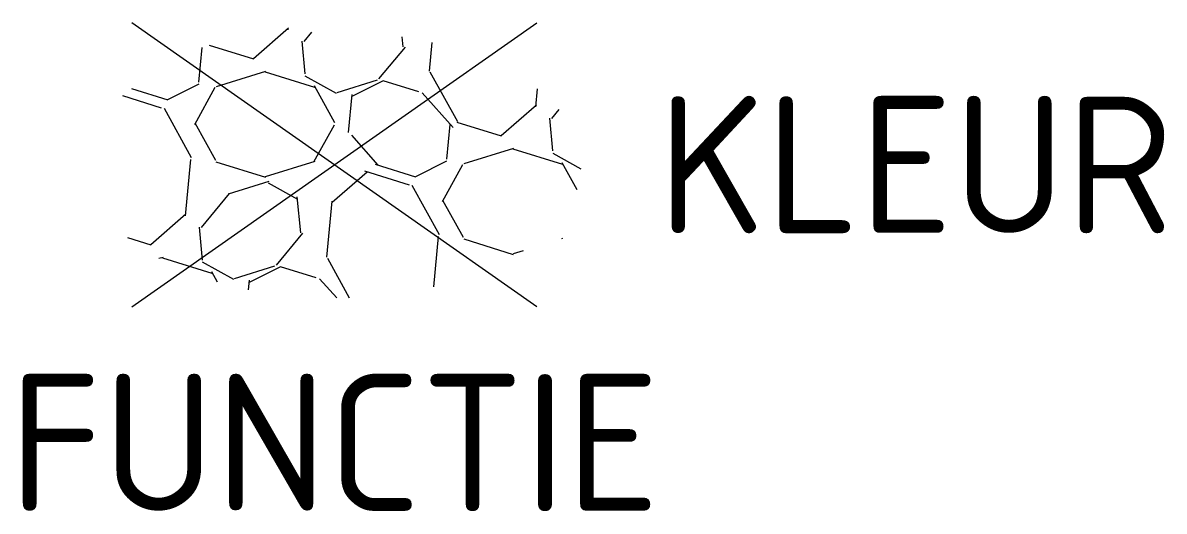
# Model space of a CAD drawing. Header units: metres. Extents: x -4.1 to 10.9, y -4.6 to 1.9.
import ezdxf
from ezdxf.enums import TextEntityAlignment as Align

# ---------------------------------------------------------------- set-up
doc = ezdxf.new("R2010")
doc.units = ezdxf.units.M
doc.styles.add('NLCS-ISO', font='NLCS-ISO.ttf')

msp = doc.modelspace()

# ---------------------------------------------------------------- linework, layer by layer
for p, q in [((-2.662, -1.864), (2.662, 1.864)), ((2.662, -1.864), (-2.662, 1.864)), ((-1.064, 1.398), (-0.601, 1.798)), ((-0.608, 1.773), (-0.607, 1.794)), ((-0.397, 1.621), (-0.296, 1.742)), ((0.907, 1.548), (0.894, 1.682)), ((-1.779, 1.084), (-1.736, 1.54)), ((-1.645, 1.572), (-1.064, 1.391)), ((-0.383, 1.193), (-0.424, 1.625)), ((0.587, 1.127), (0.935, 1.544)), ((1.25, 1.229), (1.285, 1.607)), ((-0.903, 1.227), (-1.554, 1.025)), ((-0.254, 1.014), (-0.905, 1.217)), ((1.258, 1.219), (1.618, 0.568)), ((-2.187, 0.857), (-1.778, 1.062)), ((0.029, 0.934), (-0.381, 1.162)), ((0.036, 0.951), (0.569, 1.116)), ((0.236, 0.902), (0.645, 1.108)), ((1.113, 0.957), (0.643, 1.103)), ((-2.271, 0.745), (-2.782, 0.904)), ((-2.665, 1.001), (-2.189, 0.853)), ((-1.57, 1.014), (-1.84, 0.525)), ((0.008, 0.549), (-0.262, 1.037)), ((0.188, 0.425), (0.236, 0.925)), ((1.563, 0.49), (1.156, 0.946)), ((2.649, 0.76), (2.672, 0.996)), ((2.194, 0.386), (2.657, 0.786)), ((-1.876, 0.092), (-2.234, 0.739)), ((2.875, 0.181), (2.834, 0.613)), ((2.861, 0.609), (2.957, 0.725)), ((-1.834, 0.549), (-1.564, 0.061)), ((-0.268, 0.037), (0.002, 0.525)), ((1.479, 0.072), (1.522, 0.528)), ((1.613, 0.56), (2.194, 0.379)), ((0.579, -0.004), (0.229, 0.387)), ((2.355, 0.215), (1.704, 0.012)), ((3.004, 0.002), (2.353, 0.205)), ((3.247, -0.056), (2.877, 0.15)), ((-1.958, -0.671), (-1.888, 0.069)), ((-1.556, 0.038), (-0.905, -0.164)), ((-0.903, -0.154), (-0.252, 0.048)), ((0.536, 0.007), (1.069, -0.159)), ((1.071, -0.155), (1.48, 0.05)), ((1.688, 0.001), (1.418, -0.487)), ((3.192, -0.329), (2.996, 0.025)), ((-0.029, -0.49), (0.433, -0.091)), ((0.987, -0.267), (0.402, -0.085)), ((-0.862, -0.222), (-1.395, -0.388)), ((-0.481, -0.455), (-0.864, -0.242)), ((1.382, -0.92), (1.024, -0.273)), ((-1.746, -0.822), (-1.376, -0.378)), ((-0.442, -0.896), (-0.487, -0.422)), ((-0.1, -1.215), (-0.03, -0.477)), ((1.424, -0.463), (1.694, -0.951)), ((-2.413, -1.046), (-1.951, -0.645)), ((-1.733, -1.251), (-1.774, -0.819)), ((-0.762, -1.317), (-0.415, -0.899)), ((-2.721, -0.956), (-2.413, -1.052)), ((1.308, -1.602), (1.37, -0.944)), ((1.702, -0.974), (2.353, -1.177)), ((2.994, -0.968), (3.006, -0.964)), ((2.355, -1.166), (2.489, -1.125)), ((-2.252, -1.217), (-2.306, -1.233)), ((-1.604, -1.429), (-2.255, -1.227)), ((-1.32, -1.509), (-1.731, -1.281)), ((-1.313, -1.493), (-0.781, -1.327)), ((-1.113, -1.541), (-0.704, -1.336)), ((-0.237, -1.486), (-0.707, -1.34)), ((-0.091, -1.225), (0.197, -1.746)), ((-1.537, -1.542), (-1.612, -1.406)), ((0.032, -1.75), (-0.194, -1.497)), ((-1.126, -1.641), (-1.114, -1.518))]:
    msp.add_line(p, q)

# ---------------------------------------------------------------- texts
at = {"style": 'NLCS-ISO'}
msp.add_attdef('KLEUR', text='', height=1.8, dxfattribs=at).set_placement((4.25, 0), align=Align.MIDDLE_LEFT)
at = {"style": 'NLCS-ISO', "flags": 1}
msp.add_attdef('FUNCTIE', text='', height=1.8, dxfattribs=at).set_placement((0, -2.75), align=Align.TOP_CENTER)

doc.saveas('drawing.dxf')
